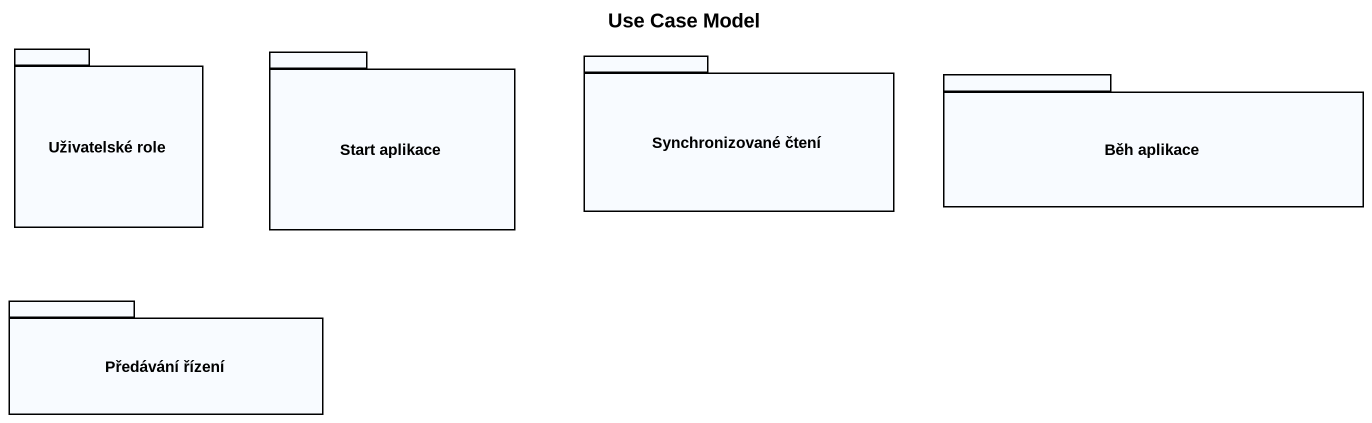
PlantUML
@startuml
title Use Case Model
package "Uživatelské role" as Uživatelské_role {
}
package "Start aplikace" as Start_aplikace {
}
package "Synchronizované čtení" as Synchronizované_čtení {
}
package "Běh aplikace" as Běh_aplikace {
}
package "Předávání řízení" as Předávání_řízení {
}
@enduml
